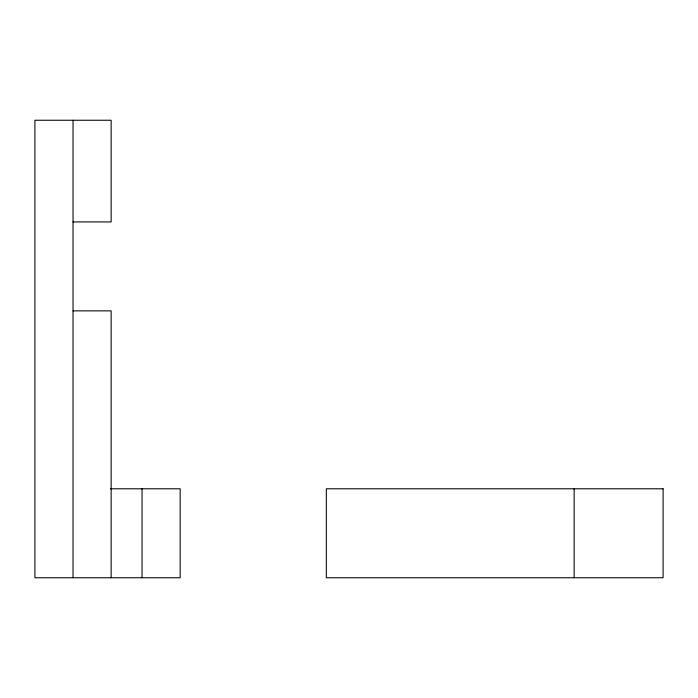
<?xml version="1.0" encoding="UTF-8"?>
<svg xmlns="http://www.w3.org/2000/svg" width="698" height="698" viewBox="0 0 698 698"><rect width="100%" height="100%" fill="white"/><g stroke="black" fill="none" stroke-linecap="round" stroke-linejoin="round"><path stroke-width="1.05" d="M73.028 221.92L111.148 221.92L111.148 120.248L34.9 120.248L34.9 577.752L180.163 577.752L180.163 488.792L110.45 488.792M73.028 310.872L111.148 310.872L111.148 577.752M574.14 488.792L574.14 577.752M142.043 488.792L142.043 577.752M73.028 120.248L73.028 577.752M663.1 488.792L326.332 488.792L326.332 577.752L663.1 577.752L663.1 488.792"/></g></svg>
